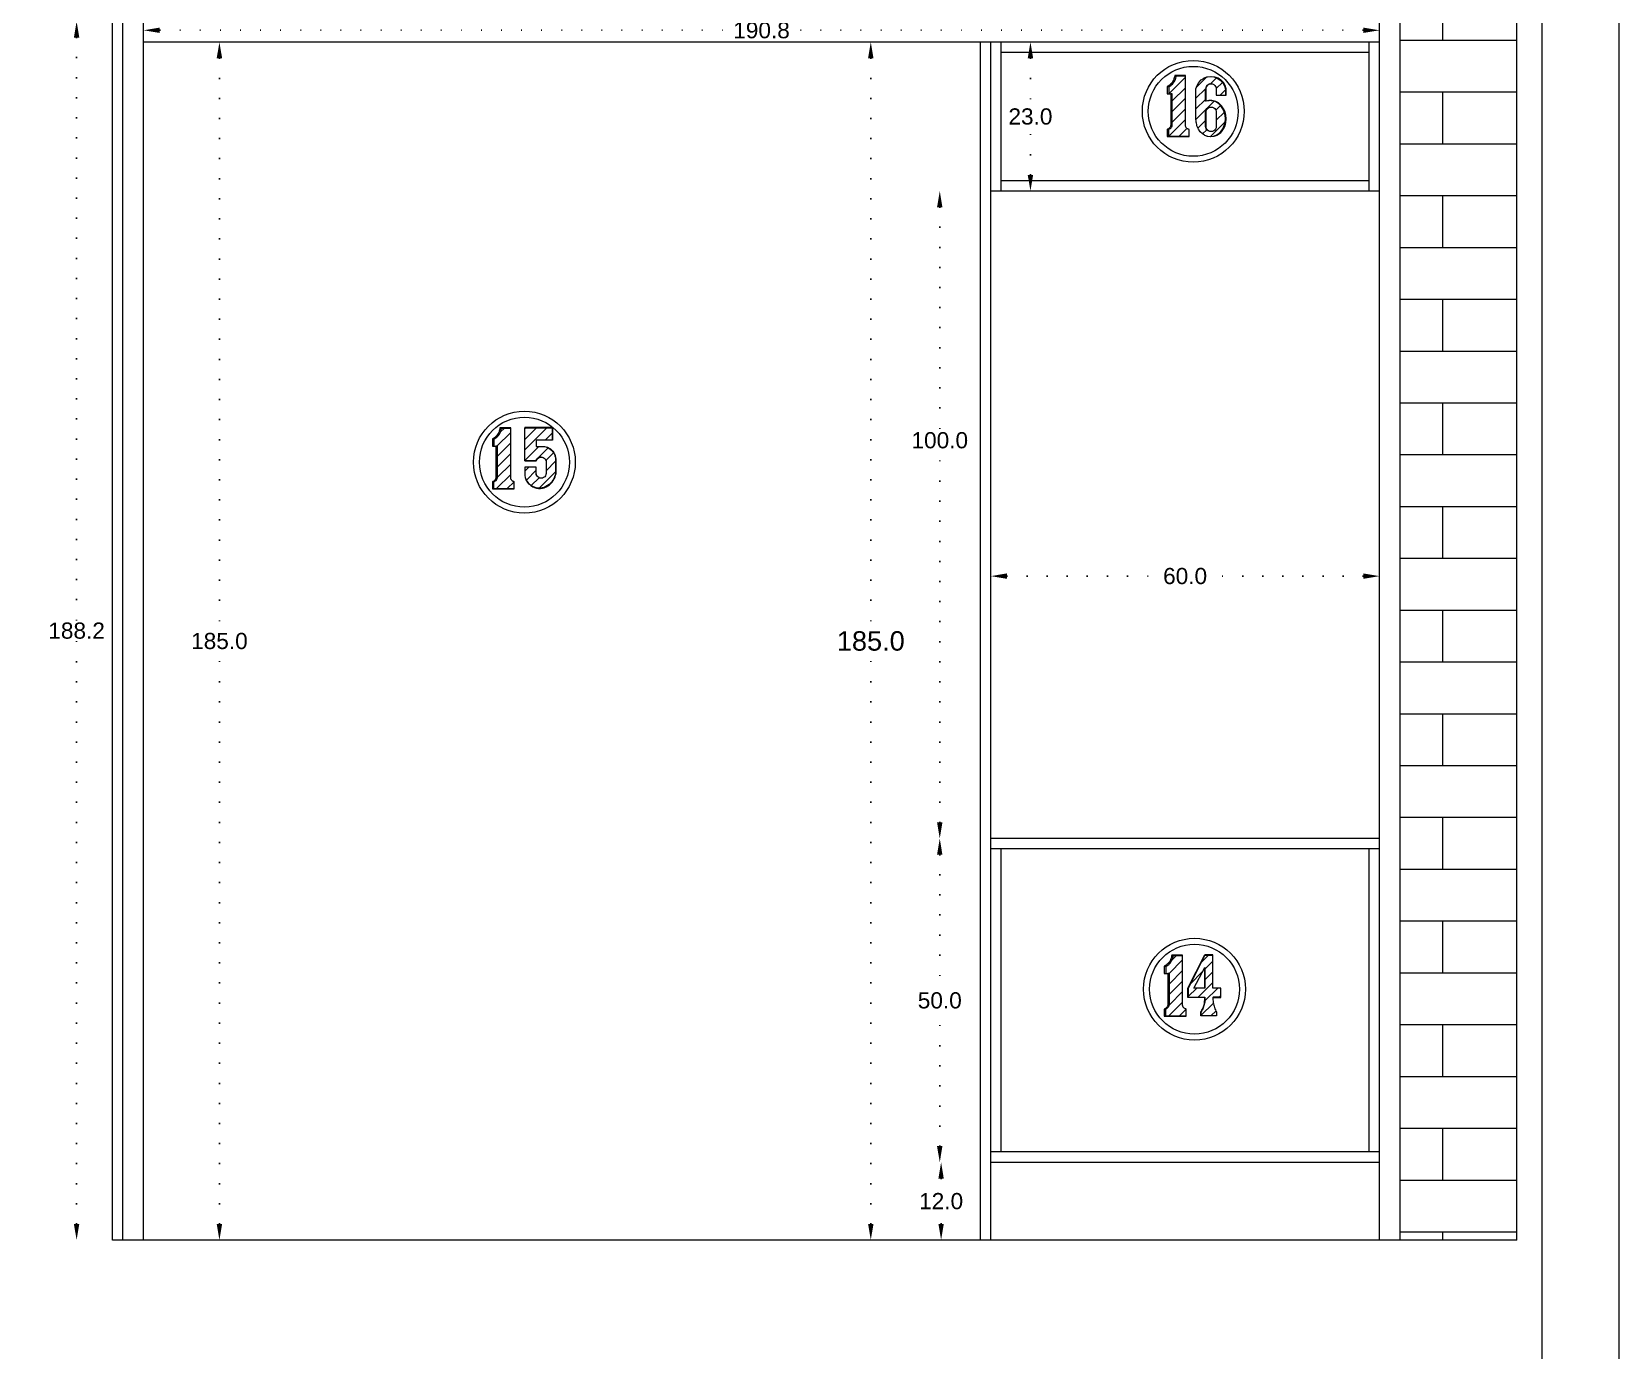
# Model space of a CAD drawing. Header units: inches. Extents: x 104 to 9740, y 936 to 6735.
# Drawn here: x 4306.1 to 4551.2, y 2291.4 to 2495 of the extents above; entities that cross this region are included whole.
import ezdxf

# ---------------------------------------------------------------- set-up
doc = ezdxf.new("R2010")
doc.units = ezdxf.units.IN
doc.header["$MEASUREMENT"] = 0
doc.linetypes.add('ACAD_ISO07W100', pattern=[3, 0, -3])
doc.styles.get("Standard").update_dxf_attribs({"font": 'arial.ttf'})
doc.dimstyles.new('Copy of Standard', dxfattribs={"dimtxt": 2.5, "dimasz": 2.5, "dimexe": 0.18, "dimexo": 0.0625, "dimgap": 0.09, "dimtad": 0, "dimtih": 1, "dimtoh": 1, "dimdec": 1, "dimzin": 0, "dimdsep": 46, "dimtxsty": 'Standard', "dimcen": 0.09, "dimse1": 1, "dimse2": 1, "dimadec": 0, "dimazin": 0, "dimtfac": 1, "dimtdec": 1, "dimtix": 1, "dimtofl": 0, "dimtmove": 0, "dimatfit": 3, "dimfxl": 1, "dimtolj": 1, "dimtzin": 0, "dimarcsym": 0})
doc.dimstyles.get("Standard").update_dxf_attribs({"dimtxt": 3, "dimasz": 2.5, "dimexe": 0.18, "dimexo": 0.0625, "dimgap": 0.09, "dimtad": 0, "dimtih": 1, "dimtoh": 1, "dimdec": 1, "dimzin": 0, "dimdsep": 46, "dimtxsty": 'Standard', "dimcen": 0.09, "dimse1": 1, "dimse2": 1, "dimadec": 0, "dimazin": 0, "dimtfac": 1, "dimtdec": 1, "dimtix": 1, "dimtofl": 0, "dimtmove": 0, "dimatfit": 0, "dimfxl": 1, "dimtolj": 1, "dimtzin": 0, "dimarcsym": 0})
pattern_1 = [(45, (3882.0748, 2974.8381), (-0.8148213, 0.8148213), [])]
pattern_2 = [(45, (3735.9348, 3053.1434), (-0.8148213, 0.8148213), [])]

# ---------------------------------------------------------------- blocks, each defined once
blk = doc.blocks.new('*D451')
at = {"color": 0, "linetype": 'ACAD_ISO07W100', "lineweight": -2, "transparency": 16777216}
for p, q in [((4325.9, 2495.21), (4414.61, 2495.21)), ((4511.7, 2495.21), (4423, 2495.21))]:
    blk.add_line(p, q, dxfattribs=at)
at = {"color": 0, "transparency": 16777216}
for points in [[(4325.9, 2495.63), (4325.9, 2494.8), (4323.4, 2495.21)], [(4511.7, 2495.63), (4511.7, 2494.8), (4514.2, 2495.21)]]:
    blk.add_solid(points, dxfattribs=at)
at = {"layer": 'Defpoints', "color": 0, "transparency": 16777216}
for p in [(4514.2, 2495.21), (4323.4, 2493.39), (4514.2, 2493.39)]:
    blk.add_point(p, dxfattribs=at)
at = {"color": 0, "lineweight": 20, "transparency": 16777216, "insert": (4418.8, 2495.21), "char_height": 2.5, "attachment_point": 5}
blk.add_mtext('\\A1;190.8', dxfattribs=at)
blk = doc.blocks.new('*D452')
at = {"color": 0, "linetype": 'ACAD_ISO07W100', "lineweight": -2, "transparency": 16777216}
for p, q in [((4335.1, 2490.89), (4335.1, 2402.25)), ((4335.1, 2310.89), (4335.1, 2399.52))]:
    blk.add_line(p, q, dxfattribs=at)
at = {"color": 0, "transparency": 16777216}
for points in [[(4334.68, 2490.89), (4335.52, 2490.89), (4335.1, 2493.39)], [(4334.68, 2310.89), (4335.52, 2310.89), (4335.1, 2308.39)]]:
    blk.add_solid(points, dxfattribs=at)
at = {"layer": 'Defpoints', "color": 0, "transparency": 16777216}
for p in [(4323.4, 2493.39), (4323.4, 2308.39), (4335.1, 2308.39)]:
    blk.add_point(p, dxfattribs=at)
at = {"color": 0, "lineweight": 20, "transparency": 16777216, "insert": (4335.1, 2400.89), "char_height": 2.5, "attachment_point": 5}
blk.add_mtext('\\A1;185.0', dxfattribs=at)
blk = doc.blocks.new('*D453')
at = {"color": 0, "linetype": 'ACAD_ISO07W100', "lineweight": -2, "transparency": 16777216}
for p, q in [((4313.05, 2494.09), (4313.05, 2403.85)), ((4313.05, 2310.89), (4313.05, 2401.12))]:
    blk.add_line(p, q, dxfattribs=at)
at = {"color": 0, "transparency": 16777216}
for points in [[(4312.63, 2494.09), (4313.47, 2494.09), (4313.05, 2496.59)], [(4312.63, 2310.89), (4313.47, 2310.89), (4313.05, 2308.39)]]:
    blk.add_solid(points, dxfattribs=at)
at = {"layer": 'Defpoints', "color": 0, "transparency": 16777216}
for p in [(4320.2, 2496.59), (4313.05, 2308.39), (4320.2, 2308.39)]:
    blk.add_point(p, dxfattribs=at)
at = {"color": 0, "lineweight": 20, "transparency": 16777216, "insert": (4313.05, 2402.49), "char_height": 2.5, "attachment_point": 5}
blk.add_mtext('\\A1;188.2', dxfattribs=at)
blk = doc.blocks.new('*D456')
at = {"color": 0, "linetype": 'ACAD_ISO07W100', "lineweight": -2, "transparency": 16777216}
for p, q in [((4446.32, 2467.89), (4446.32, 2433.25)), ((4446.32, 2372.89), (4446.32, 2430.52))]:
    blk.add_line(p, q, dxfattribs=at)
at = {"color": 0, "transparency": 16777216}
for points in [[(4445.9, 2467.89), (4446.73, 2467.89), (4446.32, 2470.39)], [(4445.9, 2372.89), (4446.73, 2372.89), (4446.32, 2370.39)]]:
    blk.add_solid(points, dxfattribs=at)
at = {"layer": 'Defpoints', "color": 0, "transparency": 16777216}
for p in [(4446.32, 2470.39), (4454.2, 2470.39), (4484.2, 2370.39)]:
    blk.add_point(p, dxfattribs=at)
at = {"color": 0, "lineweight": 20, "transparency": 16777216, "insert": (4446.32, 2431.89), "char_height": 2.5, "attachment_point": 5}
blk.add_mtext('\\A1;100.0', dxfattribs=at)
blk = doc.blocks.new('*D457')
at = {"color": 0, "linetype": 'ACAD_ISO07W100', "lineweight": -2, "transparency": 16777216}
for p, q in [((4446.32, 2367.89), (4446.32, 2346.75)), ((4446.32, 2322.89), (4446.32, 2344.02))]:
    blk.add_line(p, q, dxfattribs=at)
at = {"color": 0, "transparency": 16777216}
for points in [[(4445.9, 2367.89), (4446.73, 2367.89), (4446.32, 2370.39)], [(4445.9, 2322.89), (4446.73, 2322.89), (4446.32, 2320.39)]]:
    blk.add_solid(points, dxfattribs=at)
at = {"layer": 'Defpoints', "color": 0, "transparency": 16777216}
for p in [(4454.2, 2370.39), (4446.32, 2320.39), (4454.2, 2320.39)]:
    blk.add_point(p, dxfattribs=at)
at = {"color": 0, "lineweight": 20, "transparency": 16777216, "insert": (4446.32, 2345.39), "char_height": 2.5, "attachment_point": 5}
blk.add_mtext('\\A1;50.0', dxfattribs=at)
blk = doc.blocks.new('*D458')
at = {"color": 0, "linetype": 'ACAD_ISO07W100', "lineweight": -2, "transparency": 16777216}
for p, q in [((4446.53, 2317.89), (4446.53, 2315.75)), ((4446.53, 2310.89), (4446.53, 2313.02))]:
    blk.add_line(p, q, dxfattribs=at)
at = {"color": 0, "transparency": 16777216}
for points in [[(4446.11, 2317.89), (4446.94, 2317.89), (4446.53, 2320.39)], [(4446.11, 2310.89), (4446.94, 2310.89), (4446.53, 2308.39)]]:
    blk.add_solid(points, dxfattribs=at)
at = {"layer": 'Defpoints', "color": 0, "transparency": 16777216}
for p in [(4454.2, 2320.39), (4446.53, 2308.39), (4454.2, 2308.39)]:
    blk.add_point(p, dxfattribs=at)
at = {"color": 0, "lineweight": 20, "transparency": 16777216, "insert": (4446.53, 2314.39), "char_height": 2.5, "attachment_point": 5}
blk.add_mtext('\\A1;12.0', dxfattribs=at)
blk = doc.blocks.new('*D467')
at = {"color": 0, "linetype": 'ACAD_ISO07W100', "lineweight": -2, "transparency": 16777216}
for p, q in [((4456.7, 2410.92), (4480.87, 2410.92)), ((4511.7, 2410.92), (4487.54, 2410.92))]:
    blk.add_line(p, q, dxfattribs=at)
at = {"color": 0, "transparency": 16777216}
for points in [[(4456.7, 2411.34), (4456.7, 2410.5), (4454.2, 2410.92)], [(4511.7, 2411.34), (4511.7, 2410.5), (4514.2, 2410.92)]]:
    blk.add_solid(points, dxfattribs=at)
at = {"layer": 'Defpoints', "color": 0, "transparency": 16777216}
for p in [(4514.2, 2496.59), (4454.2, 2493.39), (4454.2, 2410.92)]:
    blk.add_point(p, dxfattribs=at)
at = {"color": 0, "lineweight": 20, "transparency": 16777216, "insert": (4484.2, 2410.92), "char_height": 2.5, "attachment_point": 5}
blk.add_mtext('\\A1;60.0', dxfattribs=at)
blk = doc.blocks.new('*D807')
at = {"color": 0, "linetype": 'ACAD_ISO07W100', "lineweight": -2, "transparency": 16777216}
for p, q in [((4460.32, 2490.89), (4460.32, 2483.26)), ((4460.32, 2472.89), (4460.32, 2480.52))]:
    blk.add_line(p, q, dxfattribs=at)
at = {"color": 0, "transparency": 16777216}
for points in [[(4459.9, 2490.89), (4460.74, 2490.89), (4460.32, 2493.39)], [(4459.9, 2472.89), (4460.74, 2472.89), (4460.32, 2470.39)]]:
    blk.add_solid(points, dxfattribs=at)
at = {"layer": 'Defpoints', "color": 0, "transparency": 16777216}
for p in [(4455.8, 2493.39), (4460.32, 2493.39), (4455.8, 2470.39)]:
    blk.add_point(p, dxfattribs=at)
at = {"color": 0, "lineweight": 20, "transparency": 16777216, "insert": (4460.32, 2481.89), "char_height": 2.5, "attachment_point": 5}
blk.add_mtext('\\A1;23.0', dxfattribs=at)
blk = doc.blocks.new('*D865')
at = {"color": 0, "linetype": 'ACAD_ISO07W100', "lineweight": -2, "transparency": 16777216}
for p, q in [((4435.67, 2490.89), (4435.67, 2402.51)), ((4435.67, 2310.89), (4435.67, 2399.27))]:
    blk.add_line(p, q, dxfattribs=at)
at = {"color": 0, "transparency": 16777216}
for points in [[(4435.25, 2490.89), (4436.09, 2490.89), (4435.67, 2493.39)], [(4435.25, 2310.89), (4436.09, 2310.89), (4435.67, 2308.39)]]:
    blk.add_solid(points, dxfattribs=at)
at = {"layer": 'Defpoints', "color": 0, "transparency": 16777216}
for p in [(4435.67, 2493.39), (4452.6, 2493.39), (4452.6, 2308.39)]:
    blk.add_point(p, dxfattribs=at)
at = {"color": 0, "lineweight": 20, "transparency": 16777216, "insert": (4435.67, 2400.89), "char_height": 3, "attachment_point": 5}
blk.add_mtext('\\A1;185.0', dxfattribs=at)

msp = doc.modelspace()

# ---------------------------------------------------------------- hatches: boundary and pattern name
at = {"lineweight": 20}
h = msp.add_hatch(dxfattribs=at)
h.set_pattern_fill('AR-BRSTD', color=256, scale=3)
h.set_pattern_definition([(0, (0, 373.414), (0, 8.001), []), (90, (0, 373.414), (-12, 8.001), [8.001, -8.001])])
h.paths.add_polyline_path([(4535.4, 2577.99), (4517.4, 2577.99), (4517.4, 2308.39), (4535.4, 2308.39)])
h = msp.add_hatch(dxfattribs=at)
h.set_pattern_fill('ANSI31', color=256, scale=9.218651)
h.set_pattern_definition(pattern_2)
h.paths.add_polyline_path([(4484.66, 2479.95), (4484.6, 2479.98), (4484.53, 2480.02), (4484.47, 2480.07), (4484.42, 2480.12), (4484.37, 2480.18), (4484.33, 2480.25), (4484.3, 2480.32), (4484.28, 2480.4), (4484.26, 2480.47), (4484.26, 2480.55), (4484.26, 2488.19), (4482.82, 2488.19), (4482.8, 2488.01), (4482.77, 2487.83), (4482.71, 2487.66), (4482.65, 2487.49), (4482.57, 2487.33), (4482.47, 2487.18), (4482.37, 2487.04), (4482.25, 2486.9), (4482.12, 2486.78), (4481.98, 2486.67), (4481.83, 2486.57), (4481.67, 2486.48), (4481.67, 2485.4), (4481.98, 2485.4), (4482.22, 2485.38), (4482.22, 2480.58), (4482.21, 2480.5), (4482.19, 2480.43), (4482.16, 2480.36), (4482.13, 2480.29), (4482.09, 2480.23), (4482.05, 2480.17), (4481.99, 2480.12), (4481.94, 2480.07), (4481.88, 2480.03), (4481.81, 2479.99), (4481.74, 2479.96), (4481.67, 2479.94), (4481.67, 2478.84), (4484.81, 2478.84), (4484.81, 2479.91), (4484.74, 2479.92)])
h = msp.add_hatch(dxfattribs=at)
h.set_pattern_fill('ANSI31', color=256, scale=9.218651)
h.set_pattern_definition(pattern_2)
h.paths.add_polyline_path([(4489.72, 2483.55), (4489.57, 2483.71), (4489.41, 2483.85), (4489.23, 2483.98), (4489.05, 2484.09), (4488.85, 2484.19), (4488.64, 2484.26), (4488.43, 2484.31), (4488.22, 2484.34), (4488, 2484.35), (4487.85, 2484.34), (4487.66, 2484.31), (4487.44, 2484.26), (4487.35, 2484.25), (4487.35, 2486.14), (4487.38, 2486.34), (4487.46, 2486.52), (4487.58, 2486.68), (4487.74, 2486.81), (4487.93, 2486.88), (4488.02, 2486.92), (4488.22, 2486.94), (4488.43, 2486.92), (4488.62, 2486.84), (4488.78, 2486.71), (4488.9, 2486.55), (4488.98, 2486.36), (4489.01, 2486.16), (4489.01, 2485.19), (4490.44, 2485.19), (4490.44, 2486.14), (4490.27, 2486.65), (4490, 2487.12), (4489.63, 2487.52), (4489.17, 2487.81), (4488.66, 2488), (4488.13, 2488.06), (4488.12, 2488.06), (4487.58, 2488), (4487.12, 2487.83), (4486.7, 2487.56), (4486.32, 2487.16), (4486.04, 2486.69), (4485.88, 2486.16), (4485.88, 2481.62), (4485.88, 2481.43), (4485.9, 2481.23), (4485.92, 2481.04), (4485.95, 2480.85), (4485.99, 2480.66), (4486.03, 2480.47), (4486.07, 2480.35), (4486.25, 2479.92), (4486.52, 2479.53), (4486.87, 2479.21), (4487.22, 2479), (4487.63, 2478.87), (4488.1, 2478.82), (4488.56, 2478.87), (4489, 2479.01), (4489.41, 2479.25), (4489.53, 2479.37), (4489.72, 2479.56), (4490.02, 2480), (4490.25, 2480.49), (4490.39, 2481.01), (4490.44, 2481.55), (4490.39, 2482.09), (4490.25, 2482.61), (4490.02, 2483.1)])
h.paths.add_polyline_path([(4487.38, 2482.78), (4487.46, 2482.97), (4487.58, 2483.13), (4487.74, 2483.25), (4487.93, 2483.33), (4488.13, 2483.35), (4488.22, 2483.35), (4488.43, 2483.33), (4488.62, 2483.25), (4488.78, 2483.12), (4488.9, 2482.96), (4488.98, 2482.77), (4489.01, 2482.57), (4489.01, 2480.35), (4488.98, 2480.15), (4488.9, 2479.96), (4488.78, 2479.8), (4488.62, 2479.67), (4488.43, 2479.6), (4488.22, 2479.57), (4488.02, 2479.6), (4487.93, 2479.63), (4487.83, 2479.67), (4487.74, 2479.71), (4487.58, 2479.83), (4487.46, 2479.99), (4487.38, 2480.18), (4487.35, 2480.38), (4487.35, 2482.58)], flags=16)
h = msp.add_hatch(dxfattribs=at)
h.set_pattern_fill('ANSI31', color=256, scale=9.218651)
h.set_pattern_definition(pattern_1)
h.paths.add_polyline_path([(4380.48, 2425.54), (4380.41, 2425.57), (4380.34, 2425.61), (4380.28, 2425.66), (4380.23, 2425.71), (4380.18, 2425.77), (4380.14, 2425.84), (4380.11, 2425.91), (4380.09, 2425.98), (4380.07, 2426.06), (4380.07, 2426.14), (4380.07, 2433.78), (4378.64, 2433.78), (4378.61, 2433.6), (4378.58, 2433.42), (4378.53, 2433.25), (4378.46, 2433.08), (4378.38, 2432.92), (4378.28, 2432.77), (4378.18, 2432.63), (4378.06, 2432.49), (4377.93, 2432.37), (4377.79, 2432.26), (4377.64, 2432.16), (4377.48, 2432.07), (4377.48, 2430.99), (4377.79, 2430.99), (4378.03, 2430.97), (4378.03, 2426.17), (4378.02, 2426.09), (4378, 2426.02), (4377.98, 2425.95), (4377.94, 2425.88), (4377.9, 2425.82), (4377.86, 2425.76), (4377.81, 2425.71), (4377.75, 2425.66), (4377.69, 2425.62), (4377.62, 2425.58), (4377.55, 2425.55), (4377.48, 2425.53), (4377.48, 2424.43), (4380.62, 2424.43), (4380.62, 2425.5), (4380.55, 2425.51)])
h = msp.add_hatch(dxfattribs=at)
h.set_pattern_fill('ANSI31', color=256, scale=9.218651)
h.set_pattern_definition(pattern_1)
h.paths.add_polyline_path([(4386.55, 2430.19), (4386.37, 2430.38), (4386.17, 2430.54), (4385.96, 2430.69), (4385.72, 2430.8), (4385.52, 2430.87), (4385.29, 2430.92), (4385.01, 2430.94), (4383.99, 2430.94), (4383.99, 2431.93), (4386.46, 2431.93), (4386.46, 2433.83), (4382.25, 2433.83), (4382.25, 2428.74), (4383.99, 2428.74), (4384.06, 2428.89), (4384.15, 2429.03), (4384.28, 2429.14), (4384.42, 2429.22), (4384.58, 2429.27), (4384.76, 2429.29), (4384.95, 2429.27), (4385.11, 2429.22), (4385.25, 2429.14), (4385.38, 2429.02), (4385.47, 2428.89), (4385.54, 2428.73), (4385.54, 2426.79), (4385.52, 2426.59), (4385.44, 2426.41), (4385.32, 2426.25), (4385.16, 2426.13), (4384.98, 2426.05), (4384.78, 2426.03), (4384.58, 2426.05), (4384.4, 2426.13), (4384.22, 2426.26), (4384.09, 2426.44), (4384.01, 2426.62), (4383.99, 2426.82), (4383.99, 2427.76), (4382.25, 2427.76), (4382.25, 2426.79), (4382.27, 2426.48), (4382.33, 2426.17), (4382.42, 2425.9), (4382.56, 2425.63), (4382.74, 2425.37), (4382.95, 2425.14), (4383.19, 2424.94), (4383.45, 2424.77), (4383.73, 2424.64), (4384.03, 2424.54), (4384.34, 2424.49), (4384.65, 2424.48), (4384.94, 2424.54), (4385.22, 2424.62), (4385.49, 2424.74), (4385.75, 2424.89), (4385.99, 2425.06), (4386.22, 2425.26), (4386.42, 2425.48), (4386.59, 2425.72), (4386.74, 2425.97), (4386.86, 2426.24), (4386.95, 2426.53), (4387.01, 2426.82), (4387.01, 2428.74), (4387.01, 2429), (4386.98, 2429.26), (4386.91, 2429.51), (4386.82, 2429.75), (4386.7, 2429.98)])
h = msp.add_hatch(dxfattribs=at)
h.set_pattern_fill('ANSI31', color=256, scale=9.218651)
h.set_pattern_definition([(45, (3968.2452, 2893.7209), (-0.8148213, 0.8148213), [])])
h.paths.add_polyline_path([(4484.21, 2344.11), (4484.15, 2344.14), (4484.08, 2344.18), (4484.02, 2344.23), (4483.97, 2344.29), (4483.92, 2344.35), (4483.88, 2344.41), (4483.85, 2344.48), (4483.83, 2344.56), (4483.81, 2344.63), (4483.81, 2344.71), (4483.81, 2352.35), (4482.37, 2352.35), (4482.35, 2352.17), (4482.32, 2352), (4482.26, 2351.83), (4482.2, 2351.66), (4482.12, 2351.5), (4482.02, 2351.34), (4481.92, 2351.2), (4481.8, 2351.07), (4481.67, 2350.94), (4481.53, 2350.83), (4481.38, 2350.73), (4481.22, 2350.65), (4481.22, 2349.56), (4481.53, 2349.56), (4481.77, 2349.55), (4481.77, 2344.74), (4481.76, 2344.67), (4481.74, 2344.59), (4481.71, 2344.52), (4481.68, 2344.46), (4481.64, 2344.39), (4481.6, 2344.33), (4481.54, 2344.28), (4481.49, 2344.23), (4481.43, 2344.19), (4481.36, 2344.15), (4481.29, 2344.13), (4481.22, 2344.11), (4481.22, 2343.01), (4484.36, 2343.01), (4484.36, 2344.07), (4484.29, 2344.08)])
h = msp.add_hatch(dxfattribs=at)
h.set_pattern_fill('ANSI31', color=256, scale=9.218651)
h.set_pattern_definition([(45, (3968.2452, 2893.7209), (-0.8148213, 0.8148213), [])])
h.paths.add_polyline_path([(4488.49, 2352.4), (4487.27, 2352.4), (4484.66, 2347.31), (4484.66, 2345.89), (4487.27, 2345.89), (4487.27, 2345.67), (4487.27, 2345.49), (4487.25, 2345.31), (4487.23, 2345.13), (4487.2, 2344.95), (4487.16, 2344.77), (4487.11, 2344.59), (4487.06, 2344.42), (4486.99, 2344.25), (4486.92, 2344.08), (4486.84, 2343.92), (4486.75, 2343.76), (4486.65, 2343.6), (4486.65, 2343.05), (4489.04, 2343.05), (4489.04, 2343.56), (4488.96, 2343.74), (4488.88, 2343.92), (4488.8, 2344.11), (4488.74, 2344.3), (4488.68, 2344.49), (4488.63, 2344.68), (4488.59, 2344.88), (4488.55, 2345.07), (4488.52, 2345.27), (4488.5, 2345.47), (4488.49, 2345.67), (4488.49, 2345.89), (4489.74, 2345.89), (4489.74, 2347.31), (4488.49, 2347.31)])
h.paths.add_polyline_path([(4487.24, 2350.5), (4487.27, 2350.48), (4487.27, 2347.31), (4487.24, 2347.31), (4485.57, 2347.31)], flags=16)

# ---------------------------------------------------------------- linework, layer by layer
for p, q in [((4318.6, 2308.39), (4318.6, 2578.39)), ((4320.2, 2308.39), (4320.2, 2577.99)), ((4517.4, 2308.39), (4517.4, 2577.99)), ((4535.4, 2308.39), (4535.4, 2578.39)), ((4323.4, 2308.39), (4323.4, 2496.59)), ((4514.2, 2308.39), (4514.2, 2496.59)), ((4514.2, 2493.39), (4323.4, 2493.39)), ((4452.6, 2308.39), (4452.6, 2493.39)), ((4454.2, 2308.39), (4454.2, 2493.39)), ((4455.8, 2470.39), (4455.8, 2493.39)), ((4512.6, 2470.39), (4512.6, 2493.39)), ((4512.6, 2491.79), (4455.8, 2491.79)), ((4481.67, 2486.48), (4481.67, 2485.4)), ((4488.02, 2486.92), (4488.22, 2486.94)), ((4481.67, 2478.84), (4484.81, 2478.84)), ((4512.6, 2471.99), (4455.8, 2471.99)), ((4514.2, 2470.39), (4454.2, 2470.39)), ((4377.48, 2432.07), (4377.48, 2430.99)), ((4384.02, 2431.93), (4384.02, 2430.96)), ((4386.46, 2433.83), (4386.46, 2431.93)), ((4384.78, 2429.29), (4384.95, 2429.27)), ((4384.95, 2429.27), (4385.11, 2429.22)), ((4385.11, 2429.22), (4385.25, 2429.14)), ((4385.25, 2429.14), (4385.38, 2429.02)), ((4385.38, 2429.02), (4385.47, 2428.89)), ((4382.25, 2428.74), (4383.99, 2428.74)), ((4385.52, 2426.59), (4385.44, 2426.41)), ((4385.47, 2428.89), (4385.54, 2428.73)), ((4385.54, 2426.79), (4385.52, 2426.59)), ((4385.54, 2428.73), (4385.54, 2426.79)), ((4377.48, 2424.43), (4380.62, 2424.43)), ((4384.4, 2426.13), (4384.24, 2426.25)), ((4384.58, 2426.05), (4384.4, 2426.13)), ((4384.78, 2426.03), (4384.58, 2426.05)), ((4384.98, 2426.05), (4384.78, 2426.03)), ((4385.16, 2426.13), (4384.98, 2426.05)), ((4385.32, 2426.25), (4385.16, 2426.13)), ((4385.44, 2426.41), (4385.32, 2426.25)), ((4514.2, 2370.39), (4454.2, 2370.39)), ((4514.2, 2370.39), (4454.2, 2370.39)), ((4514.2, 2368.79), (4454.2, 2368.79)), ((4455.8, 2321.99), (4455.8, 2368.79)), ((4512.6, 2321.99), (4512.6, 2368.79)), ((4481.22, 2350.65), (4481.22, 2349.56)), ((4487.27, 2352.4), (4488.49, 2352.4)), ((4487.24, 2347.31), (4487.24, 2350.5)), ((4481.22, 2343.01), (4484.36, 2343.01)), ((4514.2, 2321.99), (4454.2, 2321.99)), ((4514.2, 2320.39), (4454.2, 2320.39)), ((4535.4, 2308.39), (4318.6, 2308.39))]:
    msp.add_line(p, q, dxfattribs=at)
for points in [[(4051.14, 2701.06), (4051.14, 1993.79), (4551.23, 1993.79), (4551.23, 2701.06)], [(4063.05, 2689.15), (4063.05, 2017.08), (4539.32, 2017.08), (4539.32, 2689.15)], [(4487.44, 2486.16), (4487.47, 2486.36), (4487.55, 2486.55), (4487.67, 2486.71), (4487.83, 2486.84), (4488.02, 2486.92), (4487.93, 2486.88), (4487.74, 2486.81), (4487.58, 2486.68), (4487.46, 2486.52), (4487.38, 2486.34), (4487.35, 2486.14)], [(4488.78, 2479.8), (4488.62, 2479.67), (4488.43, 2479.6), (4488.22, 2479.57), (4488.02, 2479.6), (4487.93, 2479.63), (4487.83, 2479.67), (4487.74, 2479.71), (4487.58, 2479.83), (4487.46, 2479.99), (4487.38, 2480.18), (4487.35, 2480.38), (4487.35, 2482.58), (4487.38, 2482.78), (4487.46, 2482.97), (4487.58, 2483.13), (4487.74, 2483.25), (4487.93, 2483.33), (4488.13, 2483.35), (4488.22, 2483.35), (4488.43, 2483.33), (4488.62, 2483.25), (4488.78, 2483.12), (4488.9, 2482.96), (4488.98, 2482.77), (4489.01, 2482.57), (4489.01, 2480.35), (4488.98, 2480.15), (4488.9, 2479.96)], [(4384.02, 2428.73), (4384.08, 2428.89), (4384.18, 2429.02), (4384.31, 2429.14), (4384.45, 2429.22), (4384.61, 2429.27), (4384.78, 2429.29), (4384.75, 2429.29), (4384.58, 2429.27), (4384.42, 2429.22), (4384.28, 2429.14), (4384.15, 2429.03), (4384.06, 2428.89), (4383.99, 2428.74)], [(4485.57, 2347.31), (4487.24, 2350.5), (4487.27, 2350.48), (4487.27, 2347.31), (4487.24, 2347.31)]]:
    msp.add_lwpolyline(points, close=True, dxfattribs=at)
for points in [[(4481.42, 2478.8), (4484.81, 2478.8), (4484.81, 2478.84), (4484.81, 2479.91), (4484.74, 2479.92), (4484.66, 2479.95), (4484.6, 2479.98), (4484.53, 2480.02), (4484.47, 2480.07), (4484.42, 2480.12), (4484.37, 2480.18), (4484.33, 2480.25), (4484.3, 2480.32), (4484.28, 2480.4), (4484.26, 2480.47), (4484.26, 2480.55), (4484.26, 2488.19), (4484.26, 2488.23), (4482.59, 2488.23), (4482.57, 2488.05), (4482.53, 2487.87), (4482.48, 2487.7), (4482.42, 2487.53), (4482.33, 2487.37), (4482.24, 2487.22), (4482.13, 2487.07), (4482.01, 2486.93), (4481.88, 2486.81), (4481.74, 2486.7), (4481.58, 2486.6), (4481.42, 2486.51), (4481.42, 2485.4), (4481.67, 2485.4), (4481.98, 2485.4), (4481.98, 2480.55), (4481.97, 2480.47), (4481.95, 2480.4), (4481.93, 2480.33), (4481.89, 2480.26), (4481.85, 2480.2), (4481.81, 2480.14), (4481.75, 2480.08), (4481.7, 2480.03), (4481.63, 2479.99), (4481.57, 2479.95), (4481.5, 2479.93), (4481.42, 2479.91), (4481.42, 2478.8), (4481.67, 2478.84), (4481.67, 2479.94), (4481.74, 2479.96), (4481.81, 2479.99), (4481.88, 2480.03), (4481.94, 2480.07), (4481.99, 2480.12), (4482.05, 2480.17), (4482.09, 2480.23), (4482.13, 2480.29), (4482.16, 2480.36), (4482.19, 2480.43), (4482.21, 2480.5), (4482.22, 2480.58), (4482.22, 2485.38), (4481.98, 2485.4)], [(4481.42, 2486.51), (4481.67, 2486.48), (4481.83, 2486.57), (4481.98, 2486.67), (4482.12, 2486.78), (4482.25, 2486.9), (4482.37, 2487.04), (4482.47, 2487.18), (4482.57, 2487.33), (4482.65, 2487.49), (4482.71, 2487.66), (4482.77, 2487.83), (4482.8, 2488.01), (4482.82, 2488.19)], [(4482.59, 2488.23), (4482.82, 2488.19), (4484.26, 2488.19)], [(4485.99, 2480.66), (4485.95, 2480.85), (4485.92, 2481.04), (4485.9, 2481.23), (4485.88, 2481.43), (4485.88, 2481.62), (4485.88, 2486.16), (4486.04, 2486.69), (4486.32, 2487.16), (4486.7, 2487.56), (4487.12, 2487.83), (4487.16, 2487.85), (4487.67, 2488.04), (4488.22, 2488.1), (4488.22, 2488.1), (4488.76, 2488.04), (4489.28, 2487.85), (4489.74, 2487.56)], [(4487.12, 2487.83), (4487.58, 2488), (4488.12, 2488.06), (4488.13, 2488.06), (4488.66, 2488), (4489.17, 2487.81), (4489.63, 2487.52), (4490, 2487.12), (4490.27, 2486.65), (4490.44, 2486.14), (4490.44, 2485.19)], [(4487.44, 2484.26), (4487.35, 2484.25), (4487.35, 2486.14)], [(4489.64, 2479.33), (4489.83, 2479.52), (4490.14, 2479.97), (4490.37, 2480.46), (4490.51, 2480.99), (4490.56, 2481.53), (4490.51, 2482.08), (4490.37, 2482.6), (4490.14, 2483.1), (4489.83, 2483.55), (4489.68, 2483.71), (4489.52, 2483.86), (4489.34, 2483.99), (4489.15, 2484.1), (4488.95, 2484.19), (4488.75, 2484.27), (4488.53, 2484.32), (4488.31, 2484.35), (4488.09, 2484.36), (4487.87, 2484.35), (4487.85, 2484.34), (4487.66, 2484.31), (4487.44, 2484.26), (4487.44, 2486.16)], [(4488.22, 2486.94), (4488.43, 2486.92), (4488.62, 2486.84), (4488.78, 2486.71), (4488.9, 2486.55), (4488.98, 2486.36), (4489.01, 2486.16), (4489.01, 2485.19), (4490.44, 2485.19), (4490.56, 2485.19), (4490.56, 2486.16), (4490.39, 2486.69), (4490.12, 2487.16), (4489.74, 2487.56)], [(4487.22, 2479), (4487.63, 2478.87), (4488.1, 2478.82), (4488.56, 2478.87), (4489, 2479.01), (4489.41, 2479.25), (4489.53, 2479.37), (4489.72, 2479.56), (4490.02, 2480), (4490.25, 2480.49), (4490.39, 2481.01), (4490.44, 2481.55), (4490.39, 2482.09), (4490.25, 2482.61), (4490.02, 2483.1), (4489.72, 2483.55), (4489.57, 2483.71), (4489.41, 2483.85), (4489.23, 2483.98), (4489.05, 2484.09), (4488.85, 2484.19), (4488.64, 2484.26), (4488.43, 2484.31), (4488.22, 2484.34), (4488, 2484.35), (4487.85, 2484.34)], [(4487.83, 2479.67), (4487.67, 2479.8), (4487.55, 2479.96), (4487.47, 2480.15), (4487.44, 2480.35), (4487.44, 2482.57), (4487.47, 2482.77), (4487.55, 2482.96), (4487.67, 2483.12), (4487.83, 2483.25), (4488.02, 2483.33), (4488.22, 2483.35)], [(4489.64, 2479.33), (4489.52, 2479.21), (4489.11, 2478.97), (4488.66, 2478.82), (4488.19, 2478.77), (4487.72, 2478.82), (4487.27, 2478.97), (4487.22, 2479), (4486.87, 2479.21), (4486.52, 2479.53), (4486.25, 2479.92), (4486.07, 2480.35), (4486.03, 2480.47), (4485.99, 2480.66)], [(4377.24, 2424.38), (4380.62, 2424.38), (4380.62, 2424.43), (4380.62, 2425.5), (4380.55, 2425.51), (4380.48, 2425.54), (4380.41, 2425.57), (4380.34, 2425.61), (4380.28, 2425.66), (4380.23, 2425.71), (4380.18, 2425.77), (4380.14, 2425.84), (4380.11, 2425.91), (4380.09, 2425.98), (4380.07, 2426.06), (4380.07, 2426.14), (4380.07, 2433.78), (4380.07, 2433.82), (4378.4, 2433.82), (4378.38, 2433.64), (4378.35, 2433.46), (4378.29, 2433.29), (4378.23, 2433.12), (4378.15, 2432.96), (4378.05, 2432.81), (4377.94, 2432.66), (4377.82, 2432.52), (4377.69, 2432.4), (4377.55, 2432.29), (4377.4, 2432.19), (4377.24, 2432.1), (4377.24, 2430.99), (4377.48, 2430.99), (4377.79, 2430.99), (4377.79, 2426.14), (4377.78, 2426.06), (4377.76, 2425.99), (4377.74, 2425.92), (4377.7, 2425.85), (4377.66, 2425.79), (4377.62, 2425.73), (4377.57, 2425.67), (4377.51, 2425.62), (4377.45, 2425.58), (4377.38, 2425.54), (4377.31, 2425.52), (4377.24, 2425.5), (4377.24, 2424.38), (4377.48, 2424.43), (4377.48, 2425.53), (4377.55, 2425.55), (4377.62, 2425.58), (4377.69, 2425.62), (4377.75, 2425.66), (4377.81, 2425.71), (4377.86, 2425.76), (4377.9, 2425.82), (4377.94, 2425.88), (4377.98, 2425.95), (4378, 2426.02), (4378.02, 2426.09), (4378.03, 2426.17), (4378.03, 2430.97), (4377.79, 2430.99)], [(4377.24, 2432.1), (4377.48, 2432.07), (4377.64, 2432.16), (4377.79, 2432.26), (4377.93, 2432.37), (4378.06, 2432.49), (4378.18, 2432.63), (4378.28, 2432.77), (4378.38, 2432.92), (4378.46, 2433.08), (4378.53, 2433.25), (4378.58, 2433.42), (4378.61, 2433.6), (4378.64, 2433.78)], [(4378.4, 2433.82), (4378.64, 2433.78), (4380.07, 2433.78)], [(4386.51, 2433.87), (4382.25, 2433.87), (4382.25, 2433.83)], [(4384.02, 2428.73), (4382.25, 2428.73), (4382.25, 2428.74), (4382.25, 2433.83), (4386.46, 2433.83), (4386.51, 2433.87), (4386.51, 2431.93), (4386.46, 2431.93), (4384.02, 2431.93), (4383.99, 2431.9), (4383.99, 2430.94), (4384.02, 2430.96), (4385.05, 2430.96), (4385.33, 2430.94), (4385.56, 2430.89), (4385.77, 2430.82), (4386, 2430.7), (4386.22, 2430.56), (4386.42, 2430.39), (4386.6, 2430.2), (4386.75, 2429.98)], [(4382.33, 2426.17), (4382.42, 2425.9), (4382.43, 2425.87), (4382.57, 2425.59), (4382.75, 2425.33), (4382.96, 2425.1), (4383.2, 2424.89), (4383.47, 2424.72), (4383.76, 2424.59), (4384.06, 2424.5), (4384.37, 2424.44), (4384.68, 2424.43), (4384.97, 2424.49), (4385.26, 2424.58), (4385.54, 2424.7), (4385.8, 2424.84), (4386.04, 2425.02), (4386.27, 2425.22), (4386.47, 2425.44), (4386.64, 2425.68), (4386.79, 2425.94), (4386.92, 2426.21), (4387.01, 2426.5), (4387.07, 2426.79), (4387.07, 2428.73), (4387.07, 2429), (4387.04, 2429.26), (4386.97, 2429.51), (4386.87, 2429.75), (4386.75, 2429.98)], [(4383.99, 2430.94), (4385.01, 2430.94), (4385.29, 2430.92), (4385.52, 2430.87), (4385.72, 2430.8), (4385.96, 2430.69), (4386.17, 2430.54), (4386.37, 2430.38), (4386.55, 2430.19), (4386.7, 2429.98), (4386.82, 2429.75), (4386.91, 2429.51), (4386.98, 2429.26), (4387.01, 2429), (4387.01, 2428.74), (4387.01, 2426.82), (4386.95, 2426.53), (4386.86, 2426.24), (4386.74, 2425.97), (4386.59, 2425.72), (4386.42, 2425.48), (4386.22, 2425.26), (4385.99, 2425.06), (4385.75, 2424.89), (4385.49, 2424.74), (4385.22, 2424.62), (4384.94, 2424.54), (4384.65, 2424.48), (4384.34, 2424.49), (4384.03, 2424.54), (4383.73, 2424.64), (4383.45, 2424.77), (4383.19, 2424.94), (4382.95, 2425.14), (4382.74, 2425.37), (4382.56, 2425.63), (4382.42, 2425.9)], [(4384.12, 2426.41), (4384.04, 2426.59), (4384.02, 2426.79), (4384.02, 2427.76), (4383.99, 2427.76), (4382.25, 2427.76), (4382.25, 2426.79), (4382.27, 2426.48), (4382.33, 2426.17)], [(4384.12, 2426.41), (4384.24, 2426.25), (4384.21, 2426.28), (4384.09, 2426.44), (4384.01, 2426.62), (4383.99, 2426.82), (4383.99, 2427.76)], [(4480.97, 2342.96), (4484.36, 2342.96), (4484.36, 2343.01), (4484.36, 2344.07), (4484.29, 2344.08), (4484.21, 2344.11), (4484.15, 2344.14), (4484.08, 2344.18), (4484.02, 2344.23), (4483.97, 2344.29), (4483.92, 2344.35), (4483.88, 2344.41), (4483.85, 2344.48), (4483.83, 2344.56), (4483.81, 2344.63), (4483.81, 2344.71), (4483.81, 2352.35), (4483.81, 2352.4), (4482.14, 2352.4), (4482.12, 2352.22), (4482.08, 2352.04), (4482.03, 2351.86), (4481.97, 2351.7), (4481.88, 2351.53), (4481.79, 2351.38), (4481.68, 2351.23), (4481.56, 2351.1), (4481.43, 2350.97), (4481.29, 2350.86), (4481.13, 2350.76), (4480.97, 2350.67), (4480.97, 2349.56), (4481.22, 2349.56), (4481.53, 2349.56), (4481.53, 2344.71), (4481.52, 2344.64), (4481.5, 2344.56), (4481.48, 2344.49), (4481.44, 2344.42), (4481.4, 2344.36), (4481.36, 2344.3), (4481.3, 2344.24), (4481.25, 2344.2), (4481.18, 2344.15), (4481.12, 2344.12), (4481.05, 2344.09), (4480.97, 2344.07), (4480.97, 2342.96), (4481.22, 2343.01), (4481.22, 2344.11), (4481.29, 2344.13), (4481.36, 2344.15), (4481.43, 2344.19), (4481.49, 2344.23), (4481.54, 2344.28), (4481.6, 2344.33), (4481.64, 2344.39), (4481.68, 2344.46), (4481.71, 2344.52), (4481.74, 2344.59), (4481.76, 2344.67), (4481.77, 2344.74), (4481.77, 2349.55), (4481.53, 2349.56)], [(4480.97, 2350.67), (4481.22, 2350.65), (4481.38, 2350.73), (4481.53, 2350.83), (4481.67, 2350.94), (4481.8, 2351.07), (4481.92, 2351.2), (4482.02, 2351.34), (4482.12, 2351.5), (4482.2, 2351.66), (4482.26, 2351.83), (4482.32, 2352), (4482.35, 2352.17), (4482.37, 2352.35)], [(4482.14, 2352.4), (4482.37, 2352.35), (4483.81, 2352.35)], [(4484.6, 2345.87), (4484.6, 2347.31), (4487.24, 2352.44)], [(4488.49, 2345.87), (4489.74, 2345.87), (4489.74, 2345.89), (4489.74, 2347.31), (4488.49, 2347.31), (4488.49, 2352.4), (4488.49, 2352.44), (4487.24, 2352.44), (4487.27, 2352.4), (4484.66, 2347.31), (4484.66, 2345.89)], [(4487.24, 2345.87), (4484.6, 2345.87), (4484.66, 2345.89), (4487.27, 2345.89)], [(4489.74, 2345.89), (4488.51, 2345.89), (4488.49, 2345.87), (4488.49, 2345.67), (4488.5, 2345.47), (4488.52, 2345.27), (4488.55, 2345.07), (4488.59, 2344.88), (4488.63, 2344.68), (4488.68, 2344.49), (4488.74, 2344.3), (4488.8, 2344.11), (4488.88, 2343.92), (4488.96, 2343.74), (4489.04, 2343.56), (4489.04, 2343.05), (4489.04, 2343.01), (4486.61, 2343.01), (4486.61, 2343.56), (4486.71, 2343.72), (4486.8, 2343.88), (4486.88, 2344.04), (4486.96, 2344.21), (4487.02, 2344.39), (4487.08, 2344.56), (4487.13, 2344.74), (4487.17, 2344.92), (4487.2, 2345.1), (4487.22, 2345.28), (4487.24, 2345.47), (4487.24, 2345.65)], [(4487.24, 2345.65), (4487.24, 2345.87), (4487.27, 2345.89), (4487.27, 2345.67), (4487.27, 2345.49), (4487.25, 2345.31), (4487.23, 2345.13), (4487.2, 2344.95), (4487.16, 2344.77), (4487.11, 2344.59), (4487.06, 2344.42), (4486.99, 2344.25), (4486.92, 2344.08), (4486.84, 2343.92), (4486.75, 2343.76), (4486.65, 2343.6), (4486.65, 2343.05)], [(4486.61, 2343.01), (4486.65, 2343.05), (4489.04, 2343.05)]]:
    msp.add_lwpolyline(points, dxfattribs=at)
for centre, radius in [((4485.46, 2482.7), 7.86), ((4485.46, 2482.7), 6.94), ((4382.19, 2428.52), 7.86), ((4382.19, 2428.52), 6.94), ((4485.65, 2347.13), 7.86), ((4485.65, 2347.13), 6.94)]:
    msp.add_circle(centre, radius, dxfattribs=at)

# ---------------------------------------------------------------- dimensions: what is measured, and where the dimension line sits
for base, p1, p2, angle, dimstyle, picture, middle in [((4313.05, 2308.39), (4320.2, 2496.59), (4320.2, 2308.39), 90, 'Copy of Standard', '*D453', (4313.05, 2402.49)), ((4335.1, 2308.39), (4323.4, 2493.39), (4323.4, 2308.39), 90, 'Copy of Standard', '*D452', (4335.1, 2400.89)), ((4435.67, 2493.39), (4452.6, 2308.39), (4452.6, 2493.39), 270, 'Standard', '*D865', (4435.67, 2400.89)), ((4460.32, 2493.39), (4455.8, 2470.39), (4455.8, 2493.39), 270, 'Copy of Standard', '*D807', (4460.32, 2481.89)), ((4446.32, 2320.39), (4454.2, 2370.39), (4454.2, 2320.39), 90, 'Copy of Standard', '*D457', (4446.32, 2345.39)), ((4446.53, 2308.39), (4454.2, 2320.39), (4454.2, 2308.39), 90, 'Copy of Standard', '*D458', (4446.53, 2314.39))]:
    dim = msp.add_linear_dim(base=base, p1=p1, p2=p2, angle=angle, dimstyle=dimstyle, dxfattribs=at)
    dim.commit()
    dim.dimension.update_dxf_attribs({"geometry": picture, "text_midpoint": middle})
for base, p1, p2, picture, middle in [((4514.2, 2495.21), (4323.4, 2493.39), (4514.2, 2493.39), '*D451', (4418.8, 2495.21)), ((4454.2, 2410.92), (4514.2, 2496.59), (4454.2, 2493.39), '*D467', (4484.2, 2410.92))]:
    dim = msp.add_linear_dim(base=base, p1=p1, p2=p2, dimstyle='Copy of Standard', dxfattribs=at)
    dim.commit()
    dim.dimension.update_dxf_attribs({"geometry": picture, "text_midpoint": middle})
dim = msp.add_linear_dim(base=(4446.32, 2470.39), p1=(4484.2, 2370.39), p2=(4454.2, 2470.39), angle=90, dimstyle='Copy of Standard', dxfattribs=at)
dim.commit()
dim.dimension.update_dxf_attribs({"geometry": '*D456', "text_midpoint": (4446.32, 2431.89), "dimtype": 160})

doc.saveas('drawing.dxf')
